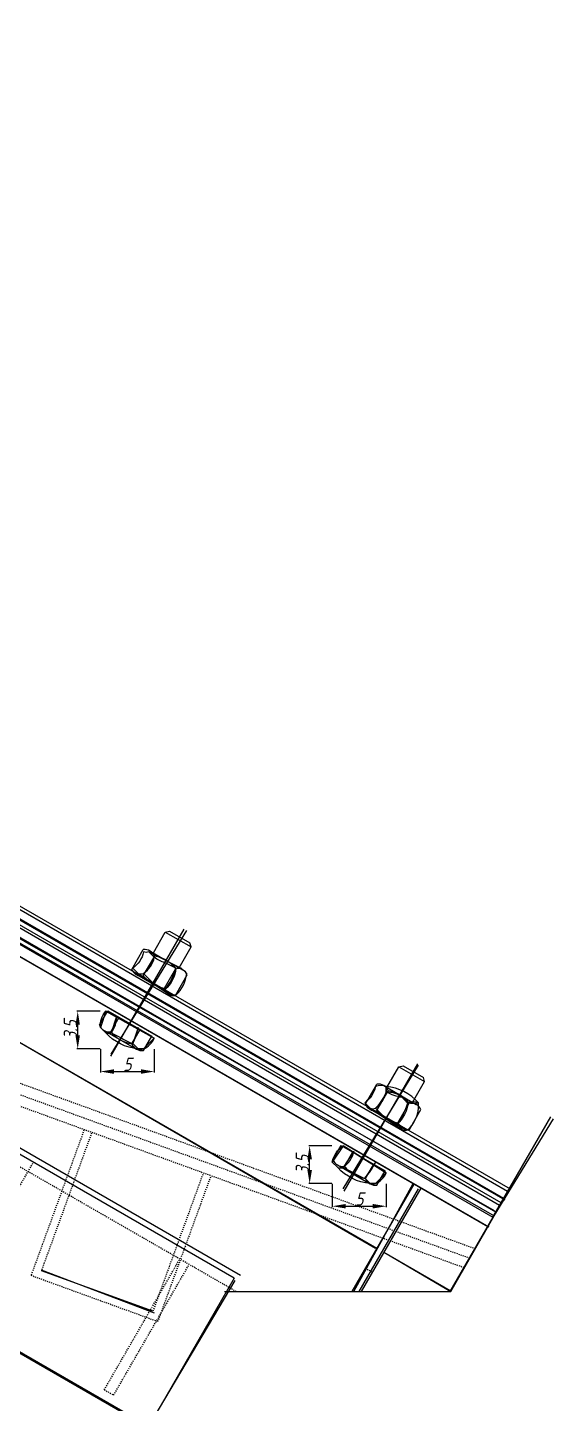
# Model space of a CAD drawing. Header units: millimetres. Extents: x 2787 to 6144, y -18 to 478.
# Drawn here: x 6094.7 to 6143.5, y 121.1 to 248.8 of the extents above; entities that cross this region are included whole.
import ezdxf

# ---------------------------------------------------------------- set-up
doc = ezdxf.new("R2010")
doc.units = ezdxf.units.MM
for name, pattern in [('ACAD_ISO02W100', [15, 12, -3]), ('CENTER', [50.8, 31.75, -6.35, 6.35, -6.35]), ('HIDDEN', [0.2, 0.1, -0.1])]:
    doc.linetypes.add(name, pattern=pattern)
for name, color, linetype, lineweight in [('01', 7, 'Continuous', 18), ('中心线', 1, 'CENTER', 13), ('尺寸线', 22, 'Continuous', 13), ('虚线', 8, 'ACAD_ISO02W100', 13)]:
    doc.layers.add(name, color=color, linetype=linetype, lineweight=lineweight)
for name, color, linetype in [('ADIM', 3, 'Continuous'), ('ADIM_CLEAN', 3, 'Continuous'), ('ADIM_CLEAN_L', 3, 'Continuous')]:
    doc.layers.add(name, color=color, linetype=linetype)
doc.styles.get("Standard").update_dxf_attribs({"font": 'gbeitc.shx', "bigfont": 'gbcbig.shx'})
doc.dimstyles.new('ADIM', dxfattribs={"dimscale": 0.5, "dimtxt": 2.5, "dimasz": 2.5, "dimexe": 0.18, "dimexo": 0.0625, "dimgap": 0.09, "dimtad": 1, "dimdec": 4, "dimzin": 0, "dimdsep": 46, "dimtxsty": 'Standard', "dimcen": 0.09, "dimadec": 0, "dimazin": 0, "dimtfac": 1, "dimtdec": 4, "dimtofl": 0, "dimtmove": 0, "dimatfit": 3, "dimfxl": 1, "dimtolj": 1, "dimtzin": 0, "dimarcsym": 0})

# ---------------------------------------------------------------- blocks, each defined once
blk = doc.blocks.new('*D184')
at = {"layer": 'ADIM', "color": 0, "lineweight": -2, "transparency": 16777216}
for p, q in [((6123, 141.47), (6123, 139.31)), ((6128, 141.47), (6128, 139.31)), ((6124.25, 139.4), (6126.75, 139.4))]:
    blk.add_line(p, q, dxfattribs=at)
at = {"layer": 'ADIM', "color": 0, "transparency": 16777216}
for points in [[(6124.25, 139.61), (6124.25, 139.19), (6123, 139.4)], [(6126.75, 139.61), (6126.75, 139.19), (6128, 139.4)]]:
    blk.add_solid(points, dxfattribs=at)
at = {"layer": 'Defpoints', "color": 0, "transparency": 16777216}
for p in [(6123, 141.5), (6128, 141.5), (6128, 139.4)]:
    blk.add_point(p, dxfattribs=at)
at = {"layer": 'ADIM', "color": 0, "transparency": 16777216, "insert": (6125.5, 140.07), "char_height": 1.25, "attachment_point": 5}
blk.add_mtext('\\A1;5', dxfattribs=at)
blk = doc.blocks.new('*D185')
at = {"layer": 'ADIM', "color": 0, "lineweight": -2, "transparency": 16777216}
for p, q in [((6122.97, 145), (6120.81, 145)), ((6120.9, 142.75), (6120.9, 143.75)), ((6122.97, 141.5), (6120.81, 141.5))]:
    blk.add_line(p, q, dxfattribs=at)
at = {"layer": 'ADIM', "color": 0, "transparency": 16777216}
for points in [[(6120.69, 143.75), (6121.11, 143.75), (6120.9, 145)], [(6120.69, 142.75), (6121.11, 142.75), (6120.9, 141.5)]]:
    blk.add_solid(points, dxfattribs=at)
at = {"layer": 'Defpoints', "color": 0, "transparency": 16777216}
for p in [(6120.9, 145), (6123, 145), (6123, 141.5)]:
    blk.add_point(p, dxfattribs=at)
at = {"layer": 'ADIM', "color": 0, "transparency": 16777216, "insert": (6120.23, 143.25), "char_height": 1.25, "attachment_point": 5, "rotation": 90}
blk.add_mtext('\\A1;3.5', dxfattribs=at)
blk = doc.blocks.new('*D186')
at = {"layer": 'ADIM', "color": 0, "lineweight": -2, "transparency": 16777216}
for p, q in [((6101.5, 153.97), (6101.5, 151.81)), ((6106.5, 153.97), (6106.5, 151.81)), ((6102.75, 151.9), (6105.25, 151.9))]:
    blk.add_line(p, q, dxfattribs=at)
at = {"layer": 'ADIM', "color": 0, "transparency": 16777216}
for points in [[(6102.75, 152.11), (6102.75, 151.69), (6101.5, 151.9)], [(6105.25, 152.11), (6105.25, 151.69), (6106.5, 151.9)]]:
    blk.add_solid(points, dxfattribs=at)
at = {"layer": 'Defpoints', "color": 0, "transparency": 16777216}
for p in [(6101.5, 154), (6106.5, 154), (6106.5, 151.9)]:
    blk.add_point(p, dxfattribs=at)
at = {"layer": 'ADIM', "color": 0, "transparency": 16777216, "insert": (6104, 152.57), "char_height": 1.25, "attachment_point": 5}
blk.add_mtext('\\A1;5', dxfattribs=at)
blk = doc.blocks.new('*D187')
at = {"layer": 'ADIM', "color": 0, "lineweight": -2, "transparency": 16777216}
for p, q in [((6101.47, 157.5), (6099.31, 157.5)), ((6099.4, 155.25), (6099.4, 156.25)), ((6101.47, 154), (6099.31, 154))]:
    blk.add_line(p, q, dxfattribs=at)
at = {"layer": 'ADIM', "color": 0, "transparency": 16777216}
for points in [[(6099.19, 156.25), (6099.6, 156.25), (6099.4, 157.5)], [(6099.19, 155.25), (6099.6, 155.25), (6099.4, 154)]]:
    blk.add_solid(points, dxfattribs=at)
at = {"layer": 'Defpoints', "color": 0, "transparency": 16777216}
for p in [(6099.4, 157.5), (6101.5, 157.5), (6101.5, 154)]:
    blk.add_point(p, dxfattribs=at)
at = {"layer": 'ADIM', "color": 0, "transparency": 16777216, "insert": (6098.73, 155.75), "char_height": 1.25, "attachment_point": 5, "rotation": 90}
blk.add_mtext('\\A1;3.5', dxfattribs=at)

msp = doc.modelspace()

# ---------------------------------------------------------------- linework, layer by layer
at = {"color": 7, "linetype": 'Continuous', "lineweight": -3}
for p, q in [((6138.87591, 140.11634), (5731.22628, 375.67295)), ((6139.25092, 140.76587), (5731.60126, 376.32245)), ((5730.10334, 373.72797), (6137.87692, 138.38603)), ((5729.60334, 372.86194), (6137.37707, 137.51992)), ((6113.91684, 132.7302), (5721.6621, 359.10731)), ((6105.91926, 118.8724), (5769.38922, 313.08981)), ((6138.65019, 139.72539), (6043.65537, 194.57068)), ((6138.15027, 138.8595), (6043.15544, 193.70479)), ((6106.40835, 162.91244), (6107.51111, 164.82247)), ((6107.51111, 164.82247), (6107.92101, 164.92585)), ((6107.51111, 164.82247), (6109.90648, 163.47138)), ((6107.92101, 164.92585), (6109.79657, 163.843)), ((6108.78992, 161.53744), (6109.90648, 163.47138)), ((6109.90648, 163.47138), (6109.79657, 163.843)), ((6104.41857, 161.38395), (6105.47466, 163.21317)), ((6105.48107, 160.77052), (6106.53716, 162.59973)), ((6106.10911, 163.0852), (6109.12158, 161.34595)), ((6107.43103, 159.64471), (6108.48713, 161.47392)), ((6104.84661, 160.89849), (6107.85908, 159.15924)), ((6108.49353, 159.03127), (6109.54963, 160.86049)), ((6088.79737, 157.61835), (6127.12254, 135.50022)), ((6101.40767, 156.20788), (6102.17947, 157.54467)), ((6102.17947, 157.54467), (6106.25443, 155.19199)), ((6102.47017, 155.59444), (6103.24197, 156.93123)), ((6104.42013, 154.46863), (6105.19193, 155.80542)), ((6101.83572, 155.72241), (6104.84818, 153.98316)), ((6105.48263, 153.85519), (6106.25443, 155.19199)), ((6128.06117, 150.41621), (6129.16392, 152.32625)), ((6129.16392, 152.32625), (6129.57383, 152.42963)), ((6129.16392, 152.32625), (6131.5593, 150.97516)), ((6129.57383, 152.42963), (6131.44939, 151.34677)), ((6126.07138, 148.88773), (6127.12748, 150.71695)), ((6130.44274, 149.04121), (6131.5593, 150.97516)), ((6131.5593, 150.97516), (6131.44939, 151.34677)), ((6127.13388, 148.2743), (6128.18998, 150.10351)), ((6127.76193, 150.58898), (6130.77439, 148.84973)), ((6126.49943, 148.40226), (6129.51189, 146.66302)), ((6129.08385, 147.14849), (6130.13994, 148.9777)), ((6130.14635, 146.53505), (6131.20244, 148.36426)), ((6123.06048, 143.71165), (6123.83228, 145.04845)), ((6123.83228, 145.04845), (6127.90725, 142.69577)), ((6124.12298, 143.09822), (6124.89478, 144.43501)), ((6123.48853, 143.22619), (6126.501, 141.48694)), ((6126.07295, 141.97241), (6126.84475, 143.3092)), ((6127.13545, 141.35897), (6127.90725, 142.69577)), ((6130.56036, 141.45396), (6124.80123, 131.47886)), ((6131.20994, 141.07908), (6125.66726, 131.47886)), ((6137.87692, 138.38603), (6133.89067, 131.47886)), ((6127.77212, 135.12534), (6133.94061, 131.5654)), ((6113.91684, 132.7302), (6105.91926, 118.8724)), ((6113.19467, 131.47886), (6133.89067, 131.47886))]:
    msp.add_line(p, q, dxfattribs=at)
at = {"color": 5, "lineweight": -3, "ltscale": 2}
msp.add_line((6138.85935, 140.12591), (6138.85935, 140.12591), dxfattribs=at)
at = {"color": 7, "linetype": 'Continuous', "lineweight": -3}
for centre, radius, start, end in [((6105.62918, 162.34248), 0.88429, 57.1298859, 100.0632782), ((6105.70587, 162.29821), 0.88429, 19.9367218, 62.8701141), ((6105.97578, 159.31903), 3.32839, 60.4883334, 80.28977), ((6105.92664, 159.3474), 3.32839, 39.71023, 59.5116666), ((6105.24986, 161.68548), 0.88429, 199.9367218, 242.8701141), ((6108.64164, 160.60324), 0.88429, 57.1298859, 100.0632782), ((6108.71833, 160.55896), 0.88429, 19.9367218, 62.8701141), ((6105.32655, 161.6412), 0.88429, 237.1298859, 280.0632782), ((6108.04155, 162.89704), 3.32839, 219.71023, 239.5116666), ((6107.99241, 162.92541), 3.32839, 240.4883334, 260.28977), ((6108.26232, 159.94623), 0.88429, 199.9367218, 242.8701141), ((6108.33901, 159.90195), 0.88429, 237.1298859, 280.0632782), ((6102.23896, 156.5094), 0.88429, 199.9367218, 242.8701141), ((6102.31565, 156.46512), 0.88429, 237.1298859, 280.0632782), ((6105.03065, 157.72097), 3.32839, 219.71023, 239.5116666), ((6104.98152, 157.74933), 3.32839, 240.4883334, 260.28977), ((6105.25142, 154.77015), 0.88429, 199.9367218, 242.8701141), ((6105.32812, 154.72588), 0.88429, 237.1298859, 280.0632782), ((6127.282, 149.84626), 0.88429, 57.1298859, 100.0632782), ((6127.35869, 149.80199), 0.88429, 19.9367218, 62.8701141), ((6127.62859, 146.82281), 3.32839, 60.4883334, 80.28977), ((6127.57946, 146.85117), 3.32839, 39.71023, 59.5116666), ((6126.90267, 149.18926), 0.88429, 199.9367218, 242.8701141), ((6126.97937, 149.14498), 0.88429, 237.1298859, 280.0632782), ((6129.69436, 150.40082), 3.32839, 219.71023, 239.5116666), ((6130.29446, 148.10702), 0.88429, 57.1298859, 100.0632782), ((6130.37115, 148.06274), 0.88429, 19.9367218, 62.8701141), ((6129.64523, 150.42919), 3.32839, 240.4883334, 260.28977), ((6129.91514, 147.45001), 0.88429, 199.9367218, 242.8701141), ((6129.99183, 147.40573), 0.88429, 237.1298859, 280.0632782), ((6123.89178, 144.01318), 0.88429, 199.9367218, 242.8701141), ((6123.96847, 143.9689), 0.88429, 237.1298859, 280.0632782), ((6126.68347, 145.22474), 3.32839, 219.71023, 239.5116666), ((6126.63433, 145.25311), 3.32839, 240.4883334, 260.28977), ((6126.90424, 142.27393), 0.88429, 199.9367218, 242.8701141), ((6126.98093, 142.22966), 0.88429, 237.1298859, 280.0632782)]:
    msp.add_arc(centre, radius, start, end, dxfattribs=at)
at = {"layer": '01', "lineweight": -3}
msp.add_line((6137.87692, 138.38603), (6143.25102, 147.69426), dxfattribs=at)
at = {"layer": 'ADIM_CLEAN'}
for points in [[(6106.5, 162.5), (6106, 163, -0.189554842), (6105.5, 163, -0.189554842), (6104.5, 161.5), (6105, 161, 0.189554842), (6105.5, 161, 0.189554842)], [(6108.5, 161.5), (6107.5, 162, -0.086615702), (6106.5, 162.5, -0.086615702), (6105.5, 161), (6106.5, 160, 0.086615702), (6107.5, 159.5, 0.086615702)], [(6107.5, 159.5), (6108, 159, 0.189554842), (6108.5, 159, 0.189554842), (6109.5, 161), (6109, 161.5, -0.189554842), (6108.5, 161.5, -0.189554842)], [(6105.5, 154), (6105, 154, -0.189554842), (6102, 155.5), (6101.5, 156, -0.189554842), (6102, 157.5), (6106.5, 155)], [(6105, 156), (6104.5, 154.5), (6105, 154, 0.189554842), (6105.5, 154, 0.189554842), (6106.5, 155), (6102, 157.5), (6101.5, 156), (6102, 155.5, 0.189554842), (6102.5, 155.5, 0.189554842), (6103, 157), (6102.5, 155.5), (6103.5, 155, 0.086615702), (6104.5, 154.5, 0.086615702)], [(6128, 150), (6128, 150.5, 0.189554842), (6127, 150.5, -0.189554842), (6126, 149), (6126.5, 148.5, 0.189554842), (6127, 148.5, 0.189554842)], [(6130, 149), (6129.5, 149.5, -0.086615702), (6128, 150, -0.086615702), (6127, 148.5), (6128, 147.5, 0.086615702), (6129, 147, 0.086615702)], [(6128, 150.5), (6128, 150, -0.189554842), (6129.5, 149.5, 0.086615702), (6130, 149, 0.086615702), (6131, 149, 0.189554842)], [(6129, 147), (6129.5, 146.5, 0.189554842), (6130, 146.5, 0.189554842), (6131, 148.5), (6131, 149, 0.189554842), (6130, 149, -0.189554842)], [(6127, 143.5), (6126, 142), (6126.5, 141.5, 0.189554842), (6127, 141.5, 0.189554842), (6128, 142.5), (6124, 145), (6123, 143.5), (6123.5, 143, 0.189554842), (6124, 143, 0.189554842), (6125, 144.5), (6124, 143), (6125, 142.5, 0.086615702), (6126, 142, 0.086615702)], [(6127, 141.5), (6126.5, 141.5, -0.189554842), (6123.5, 143), (6123, 143.5, -0.189554842), (6124, 145), (6128, 142.5)]]:
    msp.add_lwpolyline(points, format="xyb", close=True, dxfattribs=at)
at = {"layer": 'ADIM_CLEAN_L'}
for p, q in [((5731, 375.5), (6139, 140)), ((5731.5, 376.5), (6139.5, 141)), ((5729.5, 373), (6137.5, 137.5)), ((5730, 373.5), (6138, 138.5)), ((5722, 359.5), (6114.5, 133)), ((5769.5, 313), (6106, 119)), ((6043.5, 194.5), (6138.5, 139.5)), ((6043, 193.5), (6138, 139)), ((6102.5, 153.5), (6109.5, 165)), ((6106, 163), (6109, 161.5)), ((6105, 161), (6108, 159)), ((6089, 157.5), (6127, 135.5)), ((6124, 141), (6131, 152.5)), ((6126.5, 148.5), (6129.5, 146.5)), ((6138, 138.5), (6143.5, 147.5)), ((6125, 131.5), (6130.5, 141.5)), ((6125.5, 131.5), (6131, 141)), ((6134, 131.5), (6138, 138.5)), ((6128, 135), (6134, 131.5)), ((6096, 133.5), (6106.5, 129.5)), ((6106, 119), (6114, 132.5)), ((6113, 131.5), (6134, 131.5))]:
    msp.add_line(p, q, dxfattribs=at)
at = {"layer": '中心线', "lineweight": -3}
for p, q in [((6102.45366, 153.31135), (6109.26465, 165.10832)), ((6124.1043, 140.81135), (6130.91528, 152.60832))]:
    msp.add_line(p, q, dxfattribs=at)
at = {"layer": '尺寸线', "lineweight": -3}
for p, q in [((6102.45366, 153.31135), (6109.26465, 165.10832)), ((6124.1043, 140.81135), (6130.91528, 152.60832)), ((6106.36851, 129.65487), (6096.03226, 133.41696))]:
    msp.add_line(p, q, dxfattribs=at)
at = {"layer": '虚线', "color": 251, "linetype": 'HIDDEN', "lineweight": -3}
for p, q in [((6114.0845, 131.47886), (5744.72074, 344.64518)), ((6086.92181, 153.41358), (6136.19877, 135.47823)), ((6086.57475, 152.47572), (6135.69123, 134.59878)), ((6086.2277, 151.53787), (6135.18369, 133.71935)), ((6099.97765, 146.44966), (6095.06883, 132.9628)), ((6100.68104, 146.18937), (6096.03226, 133.41696)), ((6087.79558, 130.48648), (6095.29331, 143.47817)), ((6110.98562, 142.34027), (6106.36851, 129.65487)), ((6111.70077, 142.11148), (6106.81488, 128.68759)), ((6101.86433, 122.36716), (6108.86221, 134.49274)), ((6106.81488, 128.68759), (6095.06883, 132.9628)), ((6102.73044, 121.86731), (6109.72832, 133.99289)), ((6126.06036, 133.65973), (6126.70994, 133.28485)), ((6101.86433, 122.36716), (6102.73044, 121.86731))]:
    msp.add_line(p, q, dxfattribs=at)

# ---------------------------------------------------------------- dimensions: what is measured, and where the dimension line sits
at = {"layer": 'ADIM'}
for base, p1, p2, picture, middle in [((6099.39571, 157.5), (6101.49698, 154), (6101.49698, 157.5), '*D187', (6098.72571, 155.75)), ((6120.9, 145), (6123, 141.5), (6123, 145), '*D185', (6120.23, 143.25))]:
    dim = msp.add_linear_dim(base=base, p1=p1, p2=p2, angle=90, text='3.5', dimstyle='ADIM', dxfattribs=at)
    dim.commit()
    dim.dimension.update_dxf_attribs({"geometry": picture, "text_midpoint": middle})
for base, p1, p2, picture, middle in [((6106.5, 151.89873), (6101.49698, 154), (6106.5, 154), '*D186', (6103.99849, 152.56873)), ((6128, 139.4), (6123, 141.5), (6128, 141.5), '*D184', (6125.5, 140.07))]:
    dim = msp.add_linear_dim(base=base, p1=p1, p2=p2, text='5', dimstyle='ADIM', dxfattribs=at)
    dim.commit()
    dim.dimension.update_dxf_attribs({"geometry": picture, "text_midpoint": middle})

doc.saveas('drawing.dxf')
